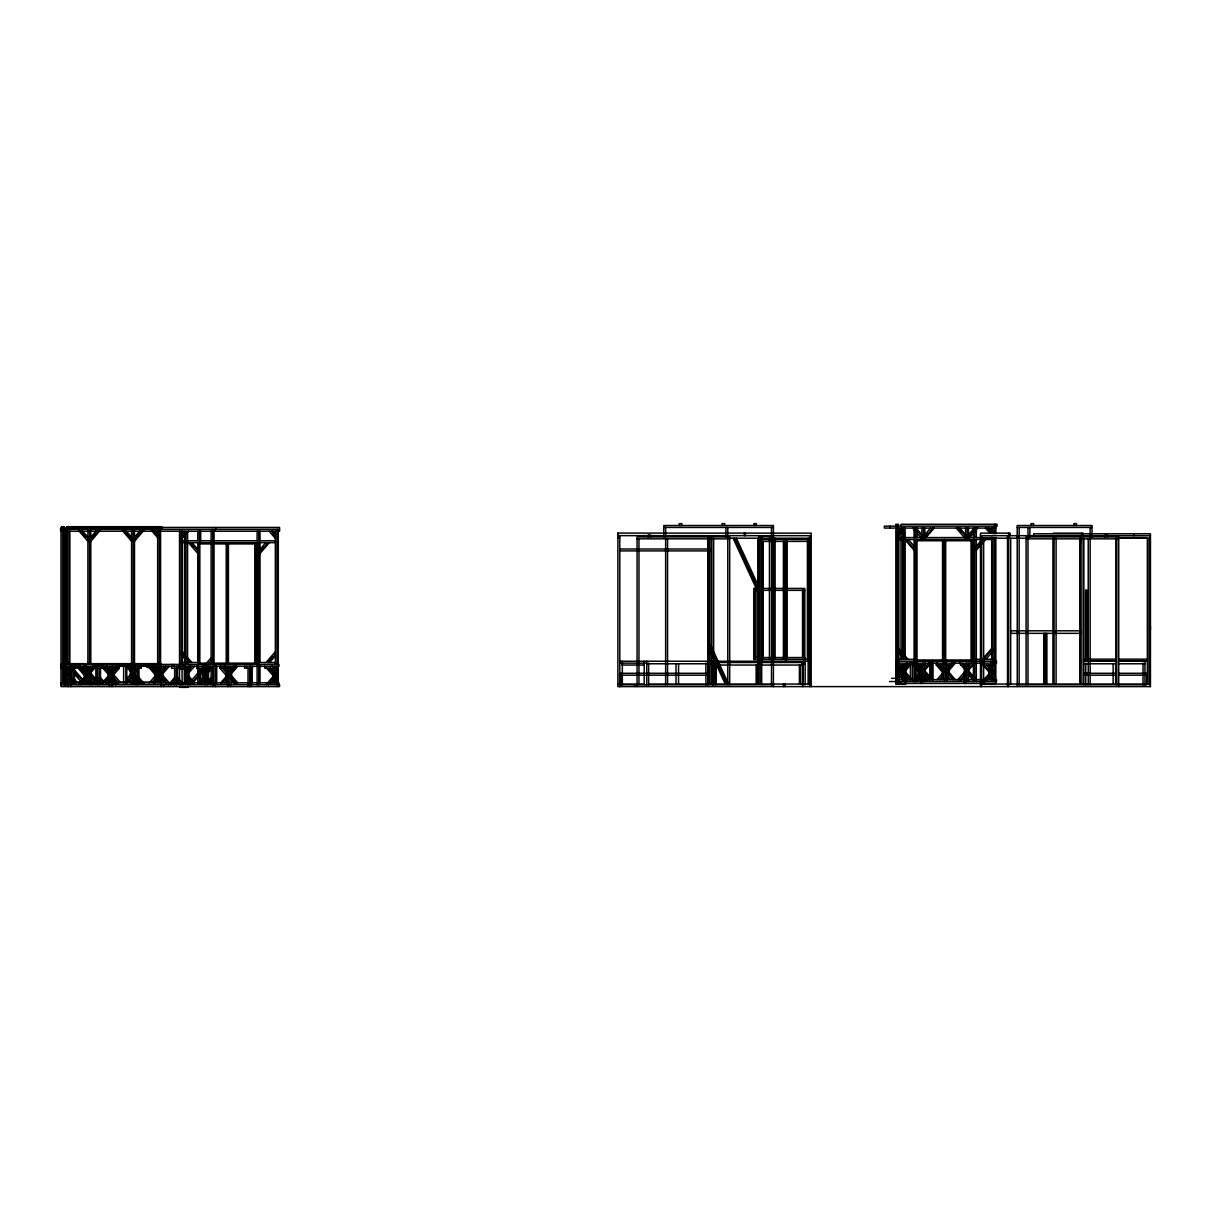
<?xml version="1.0" encoding="UTF-8"?>
<svg xmlns="http://www.w3.org/2000/svg" width="1211" height="1211" viewBox="0 0 1211 1211"><rect width="100%" height="100%" fill="white"/><g stroke="black" fill="none" stroke-linecap="round" stroke-linejoin="round"><path stroke-width="1.5" d="M811.188 686.607L811.188 533.143L617.898 533.097L617.882 535.64L811.188 535.686M745.355 535.701L745.355 533.158M1150.389 630.023L1150.389 626.299M63.472 534.959L67.347 530.479M67.604 532.87L63.472 537.654L66.802 535.262M89.538 538.607L96.577 530.479M90.81 538.607L95.502 533.188M98.908 530.479L89.538 541.287L90.81 541.287L100.165 530.479M133.225 538.607L140.264 530.479M136.843 535.898L140.355 531.841M142.595 530.479L133.225 541.287L134.497 541.287L143.852 530.479M181.181 535.731L185.071 531.235M184.284 534.823L181.181 538.411L184.526 536.019M186.6 533.627L188.659 531.235M69.481 669.683L72.403 666.307M69.784 670.803L73.674 666.307M69.557 672.287L72.66 668.699M69.784 673.483L76.005 666.307M89.902 668.215L86.026 672.695L87.298 672.695L90.204 669.335M86.859 671.938L89.765 668.578M79.699 682.595L85.557 675.829M78.17 684.699L85.209 676.767M92.036 668.654L86.859 674.633L88.115 674.633M80.97 682.595L85.648 677.524L84.376 677.524M83.362 680.355L85.436 677.963M94.958 667.942L90.81 672.726L89.538 672.726M80.501 684.699L84.376 680.219L85.648 680.219L82.742 683.579M92.308 683.504L97.486 677.524M97.713 678.72L95.639 681.112L90.81 675.829M94.564 683.579L97.486 680.219M95.836 683.579L97.773 681.339M111.034 669.683L113.955 666.307M111.336 670.803L115.212 666.307M111.094 672.287L116.286 666.307M102.208 682.807L109.247 674.86M111.866 672.695L115.756 668.215M111.336 673.483L117.543 666.307M103.48 682.807L109.686 675.632L108.415 675.632M106.084 682.308L109.187 678.72M105.796 682.807L109.686 678.311L108.415 678.311M119.344 666.307L119.344 668.215L113.138 675.39L111.866 675.39L118.088 668.215L118.088 666.307M107.31 683.579L109.247 681.339M135.163 667.791L133.225 670.031L134.497 670.031M126.898 678.538L131.575 673.134M136.328 669.138L133.225 672.726L136.571 670.334M126.883 681.233L131.575 675.829M126.988 682.595L131.681 677.176M130.879 683.504L136.056 677.524M133.195 682.308L135.254 679.916M133.149 683.579L136.056 680.219M134.421 683.579L136.359 681.339M258.76 550.778L265.784 542.649M260.017 550.778L263.544 546.721M268.115 542.649L258.76 553.472L260.017 553.472L269.387 542.649M149.453 682.595L157.657 673.134M162.713 669.683L165.635 666.307M151.784 682.595L157.657 675.829M163.016 670.803L166.906 666.307M153.055 682.595L155.402 679.886M162.789 672.287L165.892 668.699M153.888 682.807L160.094 675.632L161.366 675.632L155.159 682.807M163.016 673.483L169.237 666.307M158.157 680.567L160.094 678.311M157.491 682.807L161.366 678.311M168.435 684.699L174.641 677.524M170.736 683.504L172.81 681.112M170.751 684.699L174.641 680.219M172.991 683.579L174.944 681.339M188.023 669.683L190.944 666.307M188.326 670.803L192.216 666.307M188.099 672.287L190.172 669.895M188.326 673.483L194.547 666.307M187.826 684.699L211.123 657.8L211.123 660.495L190.157 684.699M192.655 683.276L206.233 667.609M208.701 664.763L211.168 661.917M208.746 669.335L205.84 672.695L204.568 672.695L208.459 668.215L208.519 681.036M210.775 668.215L204.568 675.39L205.84 675.39L211.017 669.411M197.741 683.504L202.918 677.524L204.19 677.524L201.087 681.112M200.012 683.579L202.918 680.219L204.19 680.219L201.283 683.579M204.916 684.699L211.123 677.524M208.262 682.308L210.32 679.916M207.248 684.699L211.123 680.219M209.488 683.579L211.425 681.339M220.75 682.807L226.957 675.632L228.228 675.632L222.022 682.807M235.403 666.307L231.528 670.803L230.257 670.803L234.132 666.307L234.041 668.215L235.312 668.215L233.239 670.606M233.36 669.895L236.463 666.307M225.019 680.567L226.957 678.311M237.734 666.307L231.528 673.483L230.257 673.483M224.338 682.807L228.228 678.311M266.011 662.508L275.366 651.7M268.448 661.161L271.96 657.104M268.327 662.508L275.366 654.394M269.599 662.508L275.457 655.741M266.011 684.699L273.02 676.601M270.78 680.643L273.126 677.948M268.327 684.699L273.02 679.295M270.78 683.352L273.126 680.643M897.487 532.552L901.378 528.072M898.759 532.552L902.634 528.072M899.561 532.855L903.694 528.072M904.965 528.072L898.759 535.247L897.487 535.247M923.554 536.201L930.593 528.072M924.826 536.201L927.172 533.491M932.924 528.072L923.554 538.88L923.554 528.072M924.826 538.88L934.196 528.072M967.241 536.201L974.28 528.072M968.512 536.201L972.039 532.129M976.611 528.072L967.241 538.88L967.241 528.072M968.512 538.88L977.882 528.072M982.091 539.485L975.067 547.614L976.323 547.614L983.362 539.485M979.744 544.889L975.067 550.294L976.323 550.294L985.693 539.485M897.487 669.532L901.378 665.051M898.759 669.532L902.634 665.051M900.59 668.639L903.694 665.051M898.759 672.226L904.965 665.051M904.329 666.504L907.251 663.144M904.405 669.123L909.582 663.144M910.854 663.144L904.632 670.319L905.904 670.319L912.11 663.144M913.715 680.188L919.573 673.422M913.018 681.536L919.225 674.36L920.496 674.36L914.275 681.536M924.598 669.123L929.776 663.144L929.881 679.628M924.22 669.834L928.353 665.051L928.353 663.144M924.826 670.319L931.047 663.144M916.606 681.536L920.496 677.055M945.11 668.411L948.016 665.051M946.563 667.624L948.501 665.384M945.397 669.532L949.288 665.051M937.057 679.628L943.263 672.453M945.17 671.03L948.274 667.443M952.769 663.144L946.563 670.319L949.091 670.319L955.312 663.144M945.397 672.226L951.619 665.051L951.619 663.144M939.388 679.628L942.294 676.268M947.835 670.319L954.041 663.144M940.644 679.628L942.597 677.388M968.225 666.504L971.131 663.144M957.401 680.188L964.425 672.075M968.285 669.123L973.462 663.144M959.733 680.173L964.425 674.769M968.512 670.319L974.734 663.144M961.004 680.173L964.516 676.116M982.303 659.344L991.673 648.521L992.944 648.521L983.574 659.344M985.905 659.344L992.944 651.215L991.673 651.215M982.303 681.536L991.673 670.727L992.944 670.727L983.574 681.536M984.634 681.536L986.98 678.826M985.905 681.536L992.944 673.407M663.749 527.436L773.405 527.436M1017.21 527.436L1092.034 527.436M995.851 528.072L884.363 528.072L884.363 526.164L997.122 526.164L997.122 524.272L900.984 524.272L900.984 526.164M902.24 528.829L905.162 528.829L905.162 657.452M60.989 529.343L279.559 529.343M60.989 531.235L279.559 531.235L279.559 527.436L66.136 527.436L66.136 529.343M179.531 532.007L182.074 532.007L182.15 666.307M1053.434 533.143L1083.118 533.143L1083.118 535.686M980.486 535.686L1150.45 535.686M760.69 536.322L771.982 536.322L771.982 658.406M897.487 537.578L992.944 537.578M1118.979 537.578L1146.696 537.578M617.882 538.214L619.79 538.214M728.689 538.214L771.982 538.214M811.188 538.214L773.572 538.214L773.602 657.891M980.486 538.214L1027.019 538.214M1117.481 538.214L1150.223 538.214M637.062 538.85L729.688 538.85M1026.095 538.85L1118.722 538.85M760.917 539.485L809.69 539.485M897.487 539.485L992.944 539.485M181.181 540.757L275.366 540.757M916.046 540.757L973.129 540.757M1081.332 540.757L1080.061 540.757L1080.061 684.064M89.16 541.287L87.888 541.287L78.533 530.479M132.847 541.287L131.575 541.287L122.22 530.479M760.917 541.393L809.69 541.393M181.181 542.649L275.366 542.649M1080.061 542.649L1081.332 542.649M198.755 543.921L256.853 543.921M914.093 547.614L915.365 547.614L908.341 539.485M619.76 548.992L709.873 548.992M619.76 550.899L709.873 550.899M758.222 588.44L753.726 588.44L753.726 659.465L759.312 659.465M761.961 588.44L804.815 588.44L804.815 659.465M753.726 590.347L758.222 590.347M761.961 590.347L804.815 590.347M1085.646 591.937L1086.918 591.937M1010.67 630.81L1081.105 630.81M1010.67 633.338L1081.105 633.338M710.918 649.232L709.222 649.232L725.268 684.064M753.726 657.558L759.312 657.558M761.961 657.558L804.815 657.558M1083.86 659.147L1115.286 659.147M1118.979 659.147L1146.696 659.147M760.917 659.344L809.69 659.344M897.487 659.344L915.365 659.344M975.067 659.344L992.944 659.344M916.046 659.98L973.129 659.98M1080.061 660.6L1081.332 660.6M1083.86 661.055L1115.286 661.055M1118.979 661.055L1146.696 661.055M619.79 661.236L809.69 661.236M895.837 661.236L996.517 661.236L996.517 663.144L895.837 663.144M1083.86 661.236L1115.331 661.236M1119.009 661.236L1144.94 661.236L1144.94 684.851M181.181 662.508L197.802 662.508M258.76 662.508L275.366 662.508M1080.061 662.508L1081.332 662.508M198.755 663.144L256.853 663.144M619.79 663.144L646.75 663.144M63.093 663.658L64.728 663.658L64.728 537.987M66.575 663.658L65.303 663.658L65.303 665.55M68.225 663.658L161.214 663.658L161.214 665.55M646.75 663.779L713.642 663.779M801.985 663.779L805.164 663.779M1083.86 663.779L1115.664 663.779L1115.664 684.064M1119.025 663.779L1144.94 663.779M60.989 664.415L278.939 664.415L278.939 666.307L60.989 666.307M621.667 665.051L644.176 665.051M712.901 665.051L802.56 665.051M913.018 665.051L914.275 665.051L920.496 672.226L919.225 672.226L913.018 665.051L913.018 663.144M916.046 665.051L928.353 665.051M936.27 663.144L936.27 665.051L951.619 665.051M982.333 665.051L993.323 665.051M75.279 665.55L80.153 665.55M118.542 665.55L133.967 665.55M138.947 665.55L155.144 665.55M895.837 665.808L905.904 665.808M179.531 667.079L188.855 667.079L188.855 668.972L179.531 668.972M104.585 667.458L102.254 667.458L108.46 674.633L109.732 674.633L104.01 668.215L104.01 666.307M133.346 667.458L126.867 667.458L126.867 665.55M155.644 667.458L147.046 667.458L147.046 665.55M60.989 668.215L76.429 668.215L76.429 666.307M78.17 666.307L78.17 668.215L93.504 668.215L93.504 666.307M104.01 668.215L105.281 668.215M106.462 668.215L119.344 668.215M140.9 668.215L140.9 666.307L140.945 668.215L132.877 668.215L132.877 666.307M158.278 668.215L163.636 668.215L163.636 666.307M179.485 668.215L171.447 668.215L171.447 666.307M196.712 666.307L196.712 668.215L212.773 668.215M219.963 666.307L219.963 668.215L223.49 668.215M225.14 668.215L233.027 668.215L233.027 666.307M277.016 668.215L264.77 668.215L264.77 666.307M982.923 665.051L989.13 672.226L990.401 672.226L990.401 665.051M69.345 672.726L70.616 672.726M134.497 673.134L133.225 673.134L136.737 677.191M707.814 673.286L619.669 673.286L619.669 686.607M1083.86 673.286L1115.286 673.286M1118.979 673.286L1146.696 673.286M69.345 674.86L70.616 674.86M619.669 675.193L707.814 675.193M1083.86 675.193L1115.286 675.193M1118.979 675.193L1146.696 675.193L1146.65 684.699L1118.979 684.699M85.648 675.39L84.376 675.39L78.17 668.215M204.19 675.39L202.918 675.39L196.712 668.215M227.456 675.39L226.185 675.39L219.963 668.215M230.257 675.632L231.528 675.632L237.734 682.807M63.911 677.524L62.639 677.524L64.713 679.916M891.599 678.357L896.942 678.357M920.678 679.628L895.837 679.628L895.792 665.051L906.827 665.051L906.827 663.144M924.371 679.628L964.955 679.628M967.407 679.628L996.517 679.628L996.517 681.536L889.495 681.536M113.138 680.219L111.866 680.219L115.756 684.699M205.84 680.219L204.568 680.219L207.475 683.579M68.966 682.035L82.015 682.035M86.995 682.035L95.911 682.035L95.866 667.382M111.109 682.035L133.967 682.035M140.809 682.035L161.214 682.035M895.837 682.293L900.817 682.293M60.989 682.807L278.939 682.807L278.939 684.699M895.837 683.443L995.851 683.443L995.851 681.536M61.822 683.943L64.35 683.943M617.882 684.064L619.79 684.064M621.546 684.064L644.449 684.064M648.657 684.064L707.814 684.064L707.875 538.214M811.188 684.064L708.102 684.064L708.102 538.214M980.486 684.064L1150.223 684.064M60.989 684.699L279.559 684.699L279.559 686.607L60.989 686.607L60.989 527.436L63.532 527.436L63.532 666.307M619.669 684.699L773.405 684.699M1017.255 684.699L1118.722 684.699M179.531 687.364L188.22 687.364M989.054 528.072L992.944 532.552M988.766 529.192L990.704 531.432M986.723 528.072L990.87 532.855M985.466 528.072L989.599 532.855M959.839 528.072L965.697 534.838M958.567 528.072L965.606 536.201M957.507 528.072L961.019 532.129M956.236 528.072L965.606 538.88L965.606 528.072M916.152 528.072L922.01 534.838M916.046 529.419L921.919 536.201M912.549 528.072L921.919 538.88L921.919 528.072M906.01 539.485L915.365 550.294L914.093 550.294L904.738 539.485M986.526 665.051L990.401 669.532M984.195 665.051L990.401 672.226M962.684 664.264L964.622 666.504M968.512 670.727L976.702 680.188M968.422 672.075L974.265 678.826M962.73 665.535L964.804 667.927M959.384 663.144L964.562 669.123M969.693 674.769L973.205 678.826M968.422 674.769L973.114 680.173M955.312 679.628L949.091 672.453L946.563 672.453L952.769 679.628M947.835 672.453L954.041 679.628M940.357 664.264L942.294 666.504M939.872 665.051L943.763 669.532M939.13 665.535L941.189 667.927M940.553 667.291L942.491 669.532M946.563 675.148L950.438 679.628M936.27 665.051L942.491 672.226L943.763 672.226L937.541 665.051L937.541 663.144M924.826 670.727L933.03 680.188M917.999 664.339L920.072 666.731M924.735 672.075L930.578 678.826M916.742 664.339L919.845 667.927M926.006 674.769L928.353 677.479M916.606 665.051L920.496 669.532M924.735 674.769L929.427 680.173M917.287 667.291L919.225 669.532M924.22 676.752L927.323 680.34M908.114 659.344L898.759 648.521L897.487 648.521L900.999 652.578M905.798 659.344L898.759 651.215L897.487 651.215L904.526 659.344M912.11 679.628L905.904 672.453L904.632 672.453L910.854 679.628M904.405 673.649L909.582 679.628M905.601 676.268L907.539 678.508M904.329 676.268L907.251 679.628M908.114 681.536L898.759 670.727L897.487 670.727L900.999 674.769M905.798 681.536L898.759 673.407L897.487 673.407L904.526 681.536M272.747 531.235L275.669 534.611M271.491 531.235L275.366 535.731M272.49 533.627L274.564 536.019M269.16 531.235L275.366 538.411M192.034 542.649L197.893 549.431M190.763 542.649L197.802 550.778M189.703 542.649L193.215 546.706M188.432 542.649L197.802 553.472M155.038 530.479L157.945 533.839M153.767 530.479L157.657 534.959M153.736 531.674L156.855 535.262M151.436 530.479L157.657 537.654M270.22 668.215L273.126 671.575M268.948 668.215L272.838 672.695M268.918 669.411L270.992 671.802M266.617 668.215L272.838 675.39M125.808 530.479L132.847 538.607L131.575 538.607L124.536 530.479M123.477 530.479L130.5 538.592M224.338 666.307L228.228 670.803M233.36 679.22L236.463 682.807M222.022 666.307L228.228 673.483L226.957 673.483L220.75 666.307M235.403 682.807L231.528 678.311L230.257 678.311L234.132 682.807M82.121 530.479L89.16 538.607L87.888 538.607L80.865 530.479M79.79 530.479L85.648 537.245M199.043 668.215L202.918 672.695M208.943 681.112L205.84 677.524L204.568 677.524L208.716 682.308M184.799 654.394L182.452 651.7L181.181 651.7L184.693 655.756M187.13 657.104L191.822 662.508M187.039 658.451L190.551 662.508M181.181 654.394L184.693 658.451M188.326 675.632L194.547 682.807M188.099 676.828L190.172 679.22M188.326 678.311L192.216 682.807M188.023 679.447L190.944 682.807M188.31 680.643L190.642 683.352M182.74 683.504L177.563 677.524L176.291 677.524L182.498 684.699M176.291 680.219L180.167 684.699M157.491 666.307L161.366 670.803M155.159 666.307L161.366 673.483L160.094 673.483L153.888 666.307M163.016 675.632L169.237 682.807M162.789 676.828L165.892 680.415M163.016 678.311L166.906 682.807M152.495 667.458L155.417 670.818M162.713 679.447L165.635 682.807M151.239 667.458L155.114 671.938M150.164 667.458L155.341 673.437M148.908 667.458L155.114 674.633M129.94 666.671L131.878 668.911M138.977 677.524L144.154 683.504M128.669 666.671L131.575 670.031M138.75 678.72L142.883 683.504M126.398 666.746L131.575 672.726M138.675 681.339L140.627 683.579M133.225 675.829L135.571 678.523M113.804 674.86L120.025 682.035M105.796 666.307L109.686 670.803L108.415 670.803L105.508 667.443M113.804 677.554L117.694 682.035M103.48 666.307L109.686 673.483L108.415 673.483L102.208 666.307M118.315 683.504L113.138 677.524L111.866 677.524L114.969 681.112M111.336 675.632L117.543 682.807M113.516 678.675L116.423 682.035M111.094 676.828L116.286 682.807M111.336 678.311L115.212 682.807M111.034 679.447L113.955 682.807M100.392 677.524L104.54 682.308M100.165 678.72L103.268 682.308M100.104 681.339L102.042 683.579M96.668 679.886L90.81 673.134L89.538 673.134L96.562 681.248M83.756 667.942L85.814 670.334M82.59 667.458L85.497 670.818M89.538 675.829L95.397 682.595M81.319 667.458L85.209 671.938M81.758 668.215L85.648 672.695L84.376 672.695L80.501 668.215M93.292 682.747L88.115 676.767L86.859 676.767L92.036 682.747M81.061 669.85L84.165 673.437M92.475 683.504L87.298 677.524L86.026 677.524L92.233 684.699M89.236 682.459L86.026 680.219L89.902 684.699M70.041 664.884L63.911 657.8L62.639 657.8L67.544 663.461M74.946 670.546L85.981 683.292M74.9 671.969L84.709 683.292M63.911 660.495L66.378 663.34M76.248 674.739L78.715 677.585M62.639 660.495L66.348 664.763M74.976 674.739L81.152 681.854M74.749 679.643L76.823 682.035M69.784 675.632L76.005 682.807M69.557 676.828L72.66 680.415M69.784 678.311L73.674 682.807M69.481 679.447L72.403 682.807M62.639 680.219L64.577 682.459M736.439 538.214L758.919 587.063M734.759 538.214L758.01 588.758M733.109 538.214L758.01 592.346M728.598 684.064L710.918 645.645L709.222 645.645L726.918 684.064M1150.223 535.686L1150.223 686.607M1149.042 538.214L1149.042 684.064M1147.362 538.214L1147.362 684.064M1143.033 663.053L1143.033 684.851M1133.859 533.779L1133.859 535.686M1118.722 686.607L1118.722 536.942L1026.095 536.942L1026.095 684.699M1116.814 538.85L1116.814 684.699M1115.8 538.214L1115.8 684.064M1113.136 663.779L1113.136 684.064M1107.687 536.942L1107.687 535.05L1105.143 535.05L1105.143 536.942M1092.034 536.942L1092.034 525.529L1017.21 525.529L1017.255 686.607M1090.142 527.436L1090.142 536.942M1090.142 538.85L1090.142 684.699M1088.235 538.85L1088.235 684.699M1086.918 661.055L1086.918 590.029L1085.646 590.029L1085.646 661.055M1085.767 663.053L1085.767 684.851M1083.86 538.214L1083.86 684.699M1083.118 538.214L1083.118 684.064M1081.605 533.143L1081.605 535.686M1081.105 538.214L1081.105 684.064M1079.955 538.214L1079.955 684.064M1076.503 525.529L1076.503 523.636L1073.96 523.636L1073.96 525.529M1056.098 538.214L1056.098 684.064M1054.085 538.214L1054.085 684.064M1052.934 538.214L1052.934 684.064M1046.894 633.338L1046.894 684.064M1045.744 633.338L1045.744 684.064M1044.881 633.338L1044.881 684.064M1043.731 633.338L1043.731 684.064M1033.634 525.529L1033.634 523.636L1031.091 523.636L1031.091 525.529M1033.679 535.686L1033.679 533.779L1150.45 533.779L1150.45 686.607L617.882 686.607L617.898 533.097M1029.895 527.436L1029.895 536.942M1027.988 527.436L1027.988 536.942M1027.988 538.85L1027.988 684.699M1019.147 527.436L1019.147 684.699M1010.67 538.214L1010.67 684.064M1010.171 535.686L1010.171 533.143L980.486 533.143L980.486 686.607M1008.657 533.143L1008.657 686.607M1007.507 535.686L1007.507 686.607M995.851 524.272L995.851 533.703M995.851 537.442L995.851 661.267M995.851 663.144L995.851 679.916M995.245 661.236L995.245 663.144M995.245 679.628L995.245 681.536M994.594 524.272L994.594 526.164M994.594 528.072L994.594 533.703M994.594 537.442L994.594 661.236M994.594 663.144L994.594 679.628M993.974 661.236L993.974 663.144M993.974 679.628L993.974 681.536M992.944 528.072L992.944 533.703M992.944 537.442L992.944 661.236M992.944 663.144L992.944 679.628M992.051 665.051L992.051 672.332M992.051 675.98L992.051 679.628M991.673 528.072L991.673 531.826M991.673 537.442L991.673 659.359M991.673 663.144L991.673 679.628M990.78 661.236L990.78 663.144M990.401 675.98L990.401 679.628M989.13 665.051L989.13 668.699M989.13 672.332L989.13 679.628M983.65 538.214L983.65 684.064M981.637 535.686L981.637 686.607M981.061 663.144L981.061 665.051M976.323 528.072L976.323 537.578M976.323 539.485L976.323 681.536M974.688 528.072L974.688 537.578M974.688 539.485L974.688 681.536M973.417 528.072L973.417 537.578M973.417 539.485L973.417 681.536M973.129 539.485L973.129 661.236M972.024 540.757L972.024 659.98M971.071 540.757L971.071 659.98M968.785 663.144L968.785 665.051L960.883 665.051L960.883 663.144M968.512 528.072L968.512 535.58M968.512 665.051L968.512 681.536M966.862 665.051L966.862 681.536M966.59 663.144L966.59 665.051M965.606 665.051L965.606 683.443M964.334 665.051L964.334 683.443M949.091 668.699L949.091 674.164M949 668.699L949 674.164M947.835 675.98L947.774 679.628M946.941 679.628L946.941 681.536M946.502 665.051L946.502 679.628M945.685 540.757L945.685 659.98M945.685 661.236L945.685 663.144M945.397 665.051L945.397 679.628M944.747 679.628L944.747 681.536M944.58 539.485L944.58 661.236M943.763 665.051L943.763 679.628M943.49 540.757L943.49 659.98M943.475 661.236L943.475 663.144M942.536 540.757L942.536 659.98M942.491 665.051L942.491 679.628M933.03 663.144L933.03 679.628M932.076 663.144L932.076 679.628M930.835 663.144L930.835 679.628M925.098 663.144L925.098 665.051M924.826 528.072L924.826 535.58M924.826 665.051L924.826 681.536M923.176 665.051L923.176 681.536M922.903 663.144L922.903 665.051M921.919 665.051L921.919 683.443M920.648 665.051L920.648 683.443M920.496 665.051L920.496 679.628M919.225 665.051L919.225 679.628M917.015 528.072L917.015 537.578M917.015 539.485L917.015 681.536M916.182 540.757L916.182 659.98M915.365 528.072L915.365 537.578M915.365 539.485L915.365 681.536M914.275 663.144L914.275 665.051M914.093 528.072L914.093 537.578M914.093 539.485L914.093 681.536M912.337 663.144L912.337 679.628M910.43 663.144L910.43 679.628M905.904 669.259L905.904 679.628M905.798 682.293L905.798 684.2L895.837 684.2L895.837 524.272L898.38 524.272L898.38 526.164M905.162 663.9L905.192 679.628M904.632 669.259L904.632 672.726M904.526 682.293L904.526 684.2M904.239 664.975L904.239 679.628M903.89 528.829L903.89 659.344M902.997 664.975L902.997 677.797M902.619 530.721L902.619 659.344M902.044 666.807L902.044 679.628M901.605 667.533L901.605 674.451M900.984 528.829L900.984 659.344M899.41 670.985L899.41 679.628M898.759 528.072L898.759 661.236M898.759 663.144L898.759 679.628M898.38 534.505L898.38 659.344M898.38 661.236L898.38 663.144M898.38 664.642L898.38 668.699M898.38 674.255L898.38 681.536M897.109 528.072L897.109 661.236M897.109 663.144L897.109 679.628M897.109 682.293L897.109 684.2M890.1 526.164L890.1 528.072M809.69 535.686L809.69 686.607M808.146 538.214L808.146 684.064M807.404 541.393L807.404 659.344M805.164 661.236L805.164 684.851M803.65 661.236L803.65 663.779M803.302 590.347L803.302 657.558M803.15 663.779L803.15 684.851M802.53 590.347L802.53 657.558M802.56 686.607L802.56 662.508L712.901 662.508L712.901 684.064M800.547 665.051L800.547 684.064M799.396 665.051L799.396 684.064M787.195 541.393L787.195 659.344M785.682 539.485L785.682 661.236M785.076 684.064L785.076 686.607M784.183 541.393L784.183 659.344M783.411 541.393L783.411 659.344M783.381 684.064L783.381 686.607M775.116 538.214L775.116 657.891M773.405 686.607L773.405 525.529L663.749 525.529L663.749 536.942M771.498 527.436L771.498 684.699M769.454 538.214L769.454 658.406M763.202 541.393L763.202 659.344M762.43 541.393L762.43 659.344M761.689 535.686L761.689 684.064M760.871 535.686L760.871 684.064M759.176 535.686L759.176 684.064M758.525 538.214L758.525 584.958M758.525 590.574L758.525 663.507M758.01 538.214L758.01 684.064M757.314 665.051L757.314 684.064M756.406 525.529L756.406 523.636L753.878 523.636L753.878 525.529M756.148 665.051L756.148 684.064M756.012 590.347L756.012 657.558M755.24 590.347L755.24 657.558M754.498 588.44L754.498 659.465M744.205 533.143L744.205 535.686M729.688 684.699L729.688 536.942L637.062 536.942L637.062 686.607M727.781 527.436L727.781 536.942M727.781 538.85L727.781 684.699M725.889 527.436L725.889 536.942M724.678 525.529L724.678 523.636L722.15 523.636L722.15 525.529M716.079 665.051L716.079 684.064M715.656 663.779L715.656 684.851M714.066 662.508L714.066 684.064M713.642 538.214L713.642 652.774M713.642 656.529L713.642 684.851M712.492 663.779L712.492 684.851M711.796 538.214L711.796 650.413M711.796 654.152L711.796 684.064M710.948 538.214L710.948 646.674M710.948 650.413L710.948 684.064M709.268 538.214L709.268 684.064M708.632 538.214L708.632 684.064M707.814 661.236L707.814 684.851M705.907 663.053L705.907 684.851M681.808 525.529L681.808 523.636L679.28 523.636L679.28 525.529M678.554 663.779L678.554 684.064M676.01 663.779L676.01 684.064M667.549 538.85L667.549 684.699M665.641 527.436L665.641 536.942M665.641 538.85L665.641 684.699M650.64 536.942L650.64 535.05L648.097 535.05L648.097 536.942M648.657 663.053L648.657 684.851M646.75 661.236L646.75 684.851M644.207 661.236L644.207 684.699M638.969 538.85L638.969 684.699M634.534 684.699L634.534 686.607M622.333 661.236L622.333 684.699M621.576 675.193L621.576 684.699M619.79 535.686L619.79 686.607M278.288 531.235L278.288 664.415M278.288 666.307L278.288 682.807M277.016 529.343L277.016 664.415M277.016 666.307L277.016 682.807M277.016 684.699L277.016 686.607M275.745 668.215L275.745 682.807M275.366 531.235L275.366 664.415M274.473 666.307L274.473 682.807M272.838 668.215L272.838 682.807M271.945 664.415L271.945 666.307M260.017 531.235L260.017 540.757M260.017 542.649L260.017 662.281M260.017 666.02L260.017 682.837M258.76 531.235L258.76 540.757M258.76 542.649L258.76 684.699M257.11 531.235L257.11 540.757M257.11 542.649L257.11 684.699M256.853 542.649L256.853 664.415M255.899 542.649L255.899 664.415M254.794 543.921L254.794 663.144M252.478 666.307L252.478 668.215L244.577 668.215L244.577 666.307M252.206 668.215L252.206 682.868M250.949 668.215L250.949 686.607M249.95 664.415L249.95 666.307M249.678 668.215L249.678 686.607M248.028 668.215L248.028 686.607M246.772 666.307L246.772 668.215M231.528 668.215L231.528 682.807M230.484 666.307L230.484 668.215M230.484 684.699L230.484 686.607M229.878 668.215L229.878 682.807M228.425 543.921L228.425 663.144M228.228 668.215L228.228 682.807M227.956 666.307L227.956 668.215M227.956 684.699L227.956 686.607M227.32 542.649L227.32 664.415M226.957 668.215L226.957 682.807M226.23 543.921L226.23 663.144M226.185 671.863L226.185 682.807M225.413 664.415L225.413 666.307M223.732 666.307L223.732 668.215M216.724 666.307L216.724 682.807M215.679 527.436L215.679 529.343M215.785 666.307L215.785 682.807M215.316 529.343L215.316 531.235M215.316 664.415L215.316 666.307M215.316 682.807L215.316 686.607M214.044 531.235L214.044 664.415M214.044 666.307L214.044 682.807M212.773 529.343L212.773 664.415M212.773 666.307L212.773 682.807M212.773 684.699L212.773 686.607M211.123 531.235L211.123 664.415M211.123 668.154L211.123 682.807M210.245 666.307L210.245 668.215M207.702 664.415L207.702 666.307M207.263 668.215L207.263 679.25M206.021 666.307L205.84 682.807M204.568 668.215L204.568 682.807M202.918 668.215L202.918 682.807M202.646 664.415L202.646 666.307M200.708 531.235L200.708 540.757M200.708 673.498L200.708 680.96M199.845 543.921L199.845 663.144M199.437 531.235L199.437 540.757M199.437 669.759L199.437 682.837M197.802 531.235L197.802 540.757M197.802 542.649L197.802 682.837M190.521 666.307L190.521 668.215L189.249 668.215L189.249 666.307M188.886 666.307L188.886 682.807M188.326 668.972L188.326 682.807M187.584 664.415L187.584 532.007L184.677 532.007L184.677 664.415M186.676 668.972L186.676 682.807M186.327 667.079L186.327 668.972M185.934 532.007L185.934 664.415M185.404 668.972L185.404 682.807M185.298 668.972L185.298 682.807M185.026 666.307L185.026 668.215M184.344 668.972L184.344 682.807M183.754 666.307L183.754 668.215M183.028 664.415L183.028 666.307M182.452 531.235L182.452 662.538M182.074 668.972L182.15 682.807M181.181 531.235L181.181 664.415M179.531 531.235L179.531 681.082M178.214 666.307L178.214 668.215M177.563 668.215L177.563 682.868M176.942 666.307L176.942 668.215M176.291 668.215L176.291 684.699M174.641 668.215L174.641 684.699M174.233 664.415L174.233 666.307M171.947 664.415L171.947 666.307M163.636 684.699L163.636 686.607M163.016 668.215L163.016 682.807M161.366 668.215L161.366 682.807M161.093 666.307L161.093 668.215M161.093 684.699L161.093 686.607M160.563 530.479L160.563 663.658M160.094 668.215L160.094 682.807M159.292 530.479L159.292 663.658M159.292 671.045L159.292 682.035M158.565 664.415L158.565 666.307M158.036 669.274L158.036 680.219M157.657 530.479L157.657 663.658M157.657 671.045L157.657 678.372M156.87 666.307L156.87 668.215M156.764 667.458L156.764 682.035M155.114 667.458L155.114 682.035M139.689 666.307L139.689 668.215M138.977 668.215L139.023 682.868M137.782 664.415L137.782 666.307M137.766 668.215L137.766 684.699M136.056 668.215L136.116 684.699M135.496 664.415L135.496 666.307M134.497 530.479L134.497 663.673M134.512 664.415L134.512 666.307M134.497 667.458L134.497 680.279M134.194 666.307L134.194 668.215M133.225 530.479L133.225 663.673M133.225 667.458L133.225 682.171M131.954 667.458L131.954 682.171M131.575 530.479L131.575 663.673M130.304 667.458L130.304 682.171M129.062 665.55L129.062 667.458M126.792 666.307L126.792 682.807M125.838 666.307L125.838 682.807M123.643 666.307L123.643 682.807M113.804 672.922L113.804 680.219M113.138 675.511L113.138 682.807M112.139 664.415L111.942 668.215M112.154 674.754L112.154 678.402M111.942 684.699L111.942 686.607M111.866 671.863L111.866 682.807M111.336 668.215L111.336 682.807M109.686 668.215L109.686 682.807M109.414 666.307L109.414 668.215M109.414 684.699L109.414 686.607M109.247 672.922L109.247 676.571M108.415 668.215L108.415 682.807M106.871 664.415L106.871 666.307M102.345 666.307L102.345 668.215L94.291 668.215L94.337 665.55L93.065 665.55L93.065 667.458L94.337 667.458L87.298 675.39L86.026 675.39L92.233 668.215L92.233 666.307M101.073 666.307L101.073 668.215M100.558 668.154L100.422 682.868M99.438 664.415L99.438 666.307M99.151 668.215L99.151 684.699M98.621 664.415L98.621 666.307M97.41 668.154L97.501 684.699M97.152 664.415L97.152 666.307M96.85 664.415L96.85 666.307M95.578 666.307L95.578 668.215M90.81 530.479L90.81 663.673M90.81 671.121L90.81 680.279M89.538 530.479L89.538 663.673M89.538 667.458L89.538 680.325M88.267 667.458L88.267 678.493M88.115 667.458L88.115 678.402M87.888 530.479L87.888 663.673M87.237 668.215L87.237 682.868M86.859 667.458L86.859 671.106M86.859 674.754L86.859 678.402M86.299 664.415L86.299 666.307M86.026 668.215L86.026 682.807M85.209 667.458L85.209 671.106M85.209 674.754L85.209 678.402M84.376 668.215L84.331 682.868M84.104 664.415L84.104 666.307M78.987 665.55L78.987 667.458M75.158 666.307L75.158 668.215M74.507 668.215L74.507 682.868M73.25 664.415L73.129 666.307M73.235 668.215L73.235 679.204M71.585 670.046L71.585 684.699M71.161 671.045L71.161 676.54M70.965 664.415L70.965 666.307M70.949 684.699L70.949 686.607M70.677 664.415L70.677 666.307M70.616 671.666L70.616 677.554M70.314 666.307L70.314 668.215M70.208 671.045L70.208 676.54M69.875 531.235L69.875 663.658M69.663 666.307L69.784 682.807M69.042 531.235L69.042 664.415M68.406 684.699L68.406 686.607M68.225 526.679L68.225 528.571M68.134 668.215L68.134 682.807M67.771 666.307L67.771 668.215M67.392 527.436L67.392 529.343M67.392 531.235L67.392 664.415M66.953 528.571L66.953 526.679L161.835 526.679L161.835 528.571L60.55 528.571L60.55 530.479M66.953 531.235L66.953 659.874M66.136 531.235L66.136 664.415M65.803 664.415L65.803 666.307M65.803 668.215L65.803 684.699M65.742 664.415L65.742 666.307M65.742 682.807L65.742 684.699M64.728 530.479L64.728 534.233M64.561 668.215L64.561 682.807M64.35 528.571L64.35 526.679L61.822 526.679L61.822 528.571M64.35 531.235L64.486 666.307M64.35 682.035L64.486 684.699M63.911 531.235L63.911 664.415M63.911 668.154L63.911 677.312M63.532 667.806L63.608 684.699M62.639 531.235L62.639 664.415M62.639 668.154L62.639 682.807M198.755 664.415L198.755 542.649L198.665 664.415M184.344 666.307L184.344 664.415L184.284 666.307M66.862 682.807L66.862 668.215L66.756 682.807"/></g></svg>
